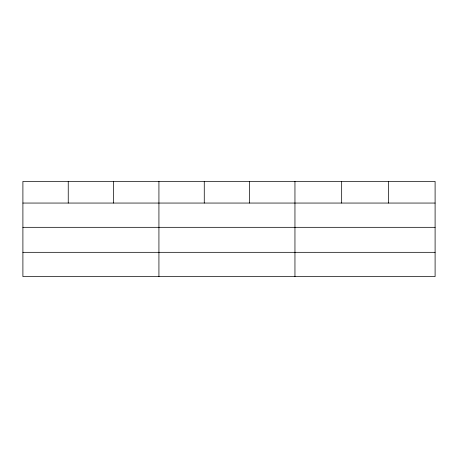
<?xml version="1.0" encoding="UTF-8"?>
<svg xmlns="http://www.w3.org/2000/svg" width="458" height="458" viewBox="0 0 458 458"><rect width="100%" height="100%" fill="white"/><g stroke="black" fill="none" stroke-linecap="round" stroke-linejoin="round"><path stroke-width="0.69" d="M435.1 227.323L435.1 181.414L22.9 181.414L22.9 276.586L435.1 276.586L435.1 227.323L22.9 227.323M22.9 203.054L435.1 203.054M22.9 252.324L435.1 252.324M388.384 181.414L388.384 203.054M341.668 181.414L341.668 203.054M294.952 181.414L294.952 276.586M249.61 181.414L249.61 203.054M204.268 181.414L204.268 203.054M158.926 181.414L158.926 276.586M113.584 181.414L113.584 203.054M68.242 181.414L68.242 203.054"/></g></svg>
